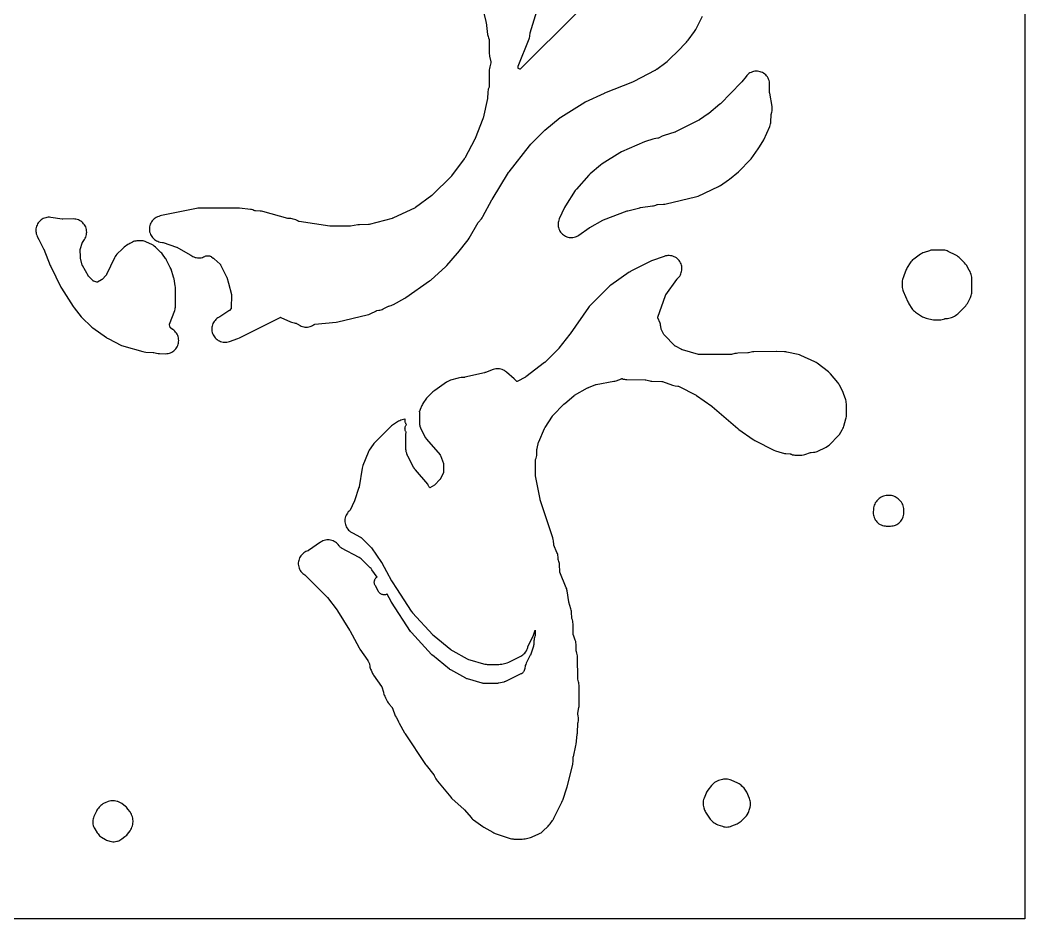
# Model space of a CAD drawing. Header units: millimetres. Extents: x 0 to 300, y 0 to 300.
# Drawn here: x 108.8 to 300, y 0 to 171 of the extents above; entities that cross this region are included whole.
import ezdxf

# ---------------------------------------------------------------- set-up
doc = ezdxf.new("R2010")
doc.units = ezdxf.units.MM
doc.layers.add('CUT', color=7, linetype='CONTINUOUS')

msp = doc.modelspace()

# ---------------------------------------------------------------- linework, layer by layer
at = {"layer": 'CUT'}
for points in [[(0.0029, 0.0029), (0, 0.0614), (0, 299.9386), (0.0029, 299.9971), (0.0614, 300), (299.9021, 300), (299.9605, 299.9971), (299.9634, 299.9386), (299.9634, 0.0614), (299.9605, 0.0029), (299.9021, 0), (0.0614, 0)], [(211.3696, 131.0351), (211.4839, 130.8213), (211.6184, 130.6197), (211.7718, 130.432), (211.9426, 130.2601), (212.1293, 130.1055), (212.3301, 129.9698), (212.5431, 129.8541), (212.7663, 129.7596), (212.9976, 129.6871), (213.2348, 129.6374), (213.4757, 129.6108), (213.7181, 129.6078), (213.9596, 129.6282), (214.198, 129.6719), (214.431, 129.7385), (214.6565, 129.8273), (214.8724, 129.9376), (215.0765, 130.0682), (217.043, 131.4655), (217.098, 131.5024), (217.1549, 131.5362), (219.6701, 132.9388), (219.6744, 132.9411), (219.7405, 132.9721), (219.7563, 132.9784), (224.2792, 134.6779), (224.3439, 134.7001), (224.4098, 134.7187), (226.6652, 135.2865), (226.7348, 135.3019), (226.805, 135.3131), (229.1043, 135.612), (229.3157, 135.6488), (229.5232, 135.7035), (229.7253, 135.7759), (229.9722, 135.8765), (229.9884, 135.8827), (230.023, 135.8933), (230.0585, 135.8976), (230.076, 135.8986), (231.1795, 135.9338), (231.4301, 135.9545), (231.6773, 136.0002), (237.2866, 137.3323), (237.5319, 137.4039), (237.7686, 137.5003), (241.6808, 139.3309), (241.8541, 139.4204), (242.0198, 139.5231), (243.5551, 140.5594), (243.7611, 140.7144), (245.4666, 142.142), (245.65, 142.3119), (247.6372, 144.3454), (247.8616, 144.6094), (249.2285, 146.4639), (249.3501, 146.6451), (250.1179, 147.9034), (250.2647, 148.1821), (251.4217, 150.7607), (251.5103, 150.987), (251.5765, 151.221), (251.6197, 151.4602), (251.6394, 151.7026), (251.6778, 152.8791), (251.6791, 152.9006), (251.6919, 152.9899), (251.6967, 153.0109), (251.8092, 153.4456), (251.8623, 153.708), (251.887, 153.9746), (251.8831, 154.2423), (251.8506, 154.5081), (251.3991, 157.0554), (251.3965, 157.0722), (251.3902, 157.1433), (251.3898, 157.1604), (251.3878, 158.7545), (251.3751, 159.0029), (251.3378, 159.2489), (251.2762, 159.4899), (251.191, 159.7236), (251.083, 159.9477), (250.9532, 160.16), (250.8029, 160.3583), (250.6337, 160.5407), (250.4473, 160.7053), (250.2453, 160.8506), (250.03, 160.9752), (249.8033, 161.0777), (249.5675, 161.1571), (249.3251, 161.2128), (249.0782, 161.244), (248.8296, 161.2506), (248.5814, 161.2325), (248.3364, 161.1897), (248.0967, 161.1228), (247.8649, 161.0325), (247.6433, 160.9195), (247.434, 160.7851), (247.239, 160.6305), (247.0604, 160.4573), (246.8999, 160.2673), (246.099, 159.2171), (246.0498, 159.1566), (245.9968, 159.0995), (242.0111, 155.0707), (241.9731, 155.034), (241.9337, 154.999), (239.8105, 153.1968), (239.7573, 153.1541), (239.7017, 153.1145), (238.0402, 151.9988), (237.9746, 151.9578), (237.9066, 151.921), (233.4648, 149.6994), (233.4497, 149.6923), (233.3844, 149.6663), (233.3685, 149.6612), (231.3465, 149.0524), (231.1327, 148.9773), (230.9266, 148.8831), (230.2096, 148.5155), (230.1931, 148.5075), (230.1574, 148.4933), (230.1196, 148.486), (230.1014, 148.4838), (229.7114, 148.4465), (229.4326, 148.4038), (229.1603, 148.3299), (227.7849, 147.8722), (227.5763, 147.7922), (223.2069, 145.8895), (222.8829, 145.7192), (219.5086, 143.6167), (219.2163, 143.4037), (217.2236, 141.7183), (216.9703, 141.4713), (214.6248, 138.8352), (214.5029, 138.6871), (214.3927, 138.5301), (212.5325, 135.651), (212.36, 135.3367), (211.3562, 133.1486), (211.2659, 132.9237), (211.1979, 132.6911), (211.1526, 132.453), (211.1307, 132.2116), (211.1322, 131.9692), (211.1572, 131.7281), (211.2055, 131.4906), (211.2765, 131.2588)], [(118.8207, 116.4741), (119.0109, 116.2091), (120.3738, 114.5504), (120.5606, 114.3472), (122.2876, 112.6641), (122.4324, 112.5336), (122.587, 112.4148), (125.1762, 110.58), (125.3354, 110.476), (125.5021, 110.3845), (128.0704, 109.0981), (128.2842, 109.0032), (128.506, 108.9288), (132.088, 107.9099), (132.3862, 107.8444), (132.6901, 107.8158), (134.0895, 107.77), (134.1093, 107.7688), (134.1498, 107.7634), (134.1896, 107.754), (134.2085, 107.748), (134.4622, 107.6604), (134.7265, 107.5851), (134.9976, 107.5393), (135.272, 107.5235), (136.4275, 107.5207), (136.6736, 107.5323), (136.9174, 107.568), (137.1565, 107.6275), (137.3885, 107.7103), (137.6113, 107.8155), (137.8226, 107.9421), (138.0205, 108.0889), (138.2029, 108.2545), (138.3682, 108.4372), (138.5147, 108.6354), (138.6409, 108.8469), (138.7457, 109.0699), (138.8281, 109.3021), (138.8872, 109.5413), (138.9225, 109.7851), (138.9336, 110.0312), (138.9204, 110.2772), (138.8831, 110.5208), (138.822, 110.7594), (138.7377, 110.9909), (138.631, 111.213), (138.5029, 111.4235), (138.3548, 111.6204), (138.188, 111.8017), (138.0042, 111.9658), (137.8051, 112.1109), (137.7757, 112.1302), (137.7608, 112.1416), (137.4003, 112.4309), (137.3854, 112.4435), (137.3569, 112.4715), (137.3413, 112.5084), (137.3351, 112.5269), (137.1886, 112.9998), (137.1836, 113.0175), (137.1759, 113.0543), (137.1855, 113.0907), (137.1915, 113.1081), (138.166, 115.7526), (138.2327, 115.9613), (138.2809, 116.1751), (138.3101, 116.3922), (138.3202, 116.6111), (138.3283, 119.9808), (138.3192, 120.1993), (138.2911, 120.4162), (138.0624, 121.7277), (138.0236, 121.9097), (137.9714, 122.0884), (137.4731, 123.5839), (137.3336, 123.9192), (136.6366, 125.3014), (136.5373, 125.4798), (136.4237, 125.6496), (135.835, 126.4562), (135.7038, 126.6209), (135.5592, 126.774), (134.5022, 127.8026), (134.2945, 127.9836), (134.0681, 128.1406), (133.8258, 128.2718), (132.7862, 128.7624), (132.5779, 128.8495), (132.3625, 128.9174), (132.1418, 128.9656), (131.9177, 128.9937), (131.692, 129.0015), (131.2156, 128.9963), (130.9923, 128.9838), (130.7709, 128.9515), (130.5534, 128.8995), (130.3414, 128.8283), (130.1366, 128.7384), (129.6135, 128.4803), (129.4334, 128.382), (129.2619, 128.2693), (128.537, 127.7489), (128.3707, 127.6186), (128.2161, 127.4747), (127.1773, 126.423), (126.9888, 126.209), (126.8259, 125.975), (126.6908, 125.7239), (125.2216, 122.5774), (125.2117, 122.5575), (125.1877, 122.5184), (125.1596, 122.4822), (125.1445, 122.4659), (124.3379, 121.6399), (124.3235, 121.6258), (124.2917, 121.5992), (124.2573, 121.576), (124.2398, 121.566), (123.4571, 121.1454), (123.4406, 121.1371), (123.4058, 121.1224), (123.3685, 121.1287), (123.3506, 121.133), (122.7573, 121.2906), (122.7374, 121.2965), (122.6974, 121.3118), (122.6642, 121.3388), (122.6491, 121.3532), (121.8339, 122.1729), (121.8222, 122.1852), (121.7995, 122.2122), (121.7793, 122.2412), (121.7707, 122.2553), (120.6057, 124.2627), (120.5964, 124.2796), (120.5799, 124.3158), (120.5669, 124.3535), (120.562, 124.3721), (120.2431, 125.7085), (120.2385, 125.7305), (120.2273, 125.8227), (120.2265, 125.8451), (120.2139, 127.3931), (120.2143, 127.4139), (120.2184, 127.4566), (120.2271, 127.4987), (120.2328, 127.5187), (120.5601, 128.5517), (120.5661, 128.569), (120.5809, 128.6041), (120.5989, 128.6378), (120.6084, 128.6528), (121.0123, 129.2633), (121.1379, 129.4751), (121.242, 129.6981), (121.3237, 129.9303), (121.3821, 130.1695), (121.4167, 130.4132), (121.4272, 130.6592), (121.4135, 130.9049), (121.3757, 131.1482), (121.3141, 131.3865), (121.2294, 131.6177), (121.1223, 131.8393), (120.994, 132.0494), (120.8456, 132.2459), (120.6786, 132.4267), (120.4947, 132.5903), (120.2955, 132.735), (120.0831, 132.8595), (119.8595, 132.9624), (119.6269, 133.0428), (119.3874, 133.1), (119.1435, 133.1333), (118.8975, 133.1425), (116.8812, 133.1185), (116.8761, 133.1185), (116.8005, 133.1231), (116.7828, 133.1253), (114.6039, 133.4369), (114.3575, 133.4598), (114.11, 133.4582), (113.8639, 133.4322), (113.6216, 133.3819), (113.3854, 133.3079), (113.1577, 133.2109), (112.9407, 133.0919), (112.7366, 132.952), (112.5472, 132.7927), (112.3746, 132.6153), (112.2203, 132.4218), (112.0859, 132.214), (111.9728, 131.9939), (111.8819, 131.7637), (111.8142, 131.5256), (111.7705, 131.282), (111.751, 131.0353), (111.756, 130.7879), (111.7854, 130.5421), (111.8391, 130.3005), (111.9163, 130.0654), (112.0164, 129.8391), (112.326, 129.2233), (112.3262, 129.2228), (113.2053, 127.4745), (113.2275, 127.4279), (113.2478, 127.3805), (114.4979, 124.2651), (114.5803, 124.0815), (116.5182, 120.1907), (116.6342, 119.9832)], [(278.6005, 115.9241), (278.76, 115.7445), (278.9361, 115.5811), (279.1269, 115.4354), (280.0852, 114.7741), (280.2761, 114.6546), (280.477, 114.5529), (280.6862, 114.4696), (281.1899, 114.295), (281.4236, 114.2265), (282.259, 114.0254), (282.552, 113.973), (282.8492, 113.9559), (283.7144, 113.9576), (283.9669, 113.9709), (284.2168, 114.0096), (284.4615, 114.0734), (284.6985, 114.1616), (284.7407, 114.1798), (284.7566, 114.1862), (284.7903, 114.1974), (284.8251, 114.2025), (284.8424, 114.204), (285.2244, 114.227), (285.48, 114.2557), (285.7312, 114.3104), (285.9755, 114.3907), (286.2103, 114.4957), (286.5451, 114.6665), (286.7712, 114.7972), (286.9824, 114.9508), (287.1764, 115.1256), (288.6917, 116.6408), (288.8727, 116.8426), (289.0308, 117.0628), (289.1641, 117.2988), (289.599, 118.1766), (289.6915, 118.3871), (289.7642, 118.6051), (289.8166, 118.8288), (289.8483, 119.0565), (289.8589, 119.2861), (289.8593, 121.8117), (289.8459, 122.0705), (289.8058, 122.3265), (289.7394, 122.577), (289.6407, 122.884), (289.5309, 123.1658), (289.388, 123.4322), (288.8332, 124.331), (288.6646, 124.5713), (288.469, 124.7902), (287.4702, 125.7839), (287.2718, 125.9612), (287.0557, 126.1165), (286.8243, 126.248), (285.3901, 126.9645), (285.1796, 127.0578), (284.9615, 127.1313), (284.7375, 127.1845), (284.5095, 127.2168), (284.2796, 127.228), (282.6087, 127.2325), (282.3451, 127.2193), (282.0844, 127.1784), (281.8295, 127.1102), (280.7807, 126.7695), (280.55, 126.6818), (280.3291, 126.5717), (280.1201, 126.4403), (278.8091, 125.5232), (278.6042, 125.3634), (278.417, 125.1832), (278.2495, 124.9845), (278.1036, 124.7695), (277.5729, 123.893), (277.4697, 123.7048), (277.383, 123.5085), (276.9132, 122.3068), (276.8572, 122.1482), (276.7013, 121.6536), (276.6359, 121.4005), (276.5972, 121.142), (276.5858, 120.8808), (276.5902, 120.3618), (276.6051, 120.1095), (276.6454, 119.8599), (276.7107, 119.6157), (276.8004, 119.3794), (277.6887, 117.3527), (277.7817, 117.1628), (277.8904, 116.9815), (278.4589, 116.1181)], [(182.0931, 92.7939), (182.0509, 92.906), (182.0201, 93.0218), (182.001, 93.14), (181.9937, 93.2595), (181.9985, 93.3792), (182.0151, 93.4978), (182.0435, 93.6142), (182.0833, 93.7271), (182.1342, 93.8355), (182.1956, 93.9383), (182.267, 94.0345), (182.2777, 94.0462), (182.2455, 94.0871), (182.1829, 94.1846), (182.13, 94.2876), (182.0872, 94.3953), (182.0551, 94.5066), (182.0338, 94.6205), (182.0236, 94.7359), (182.0246, 94.8517), (182.0367, 94.9669), (182.0514, 95.0385), (181.9386, 95.0358), (181.6942, 95.0057), (181.454, 94.9518), (181.2203, 94.8744), (180.9953, 94.7745), (180.7812, 94.6529), (179.6352, 93.9252), (179.4157, 93.7686), (179.2143, 93.5893), (176.2537, 90.6514), (176.077, 90.4565), (175.9218, 90.2442), (175.1977, 89.1359), (175.071, 88.919), (174.9668, 88.6905), (173.9965, 86.245), (173.9115, 85.992), (173.8539, 85.7313), (173.2649, 82.1729), (173.264, 82.1679), (173.2459, 82.0934), (173.2406, 82.0763), (172.3978, 79.5398), (172.3677, 79.4591), (172.3321, 79.3808), (171.5319, 77.7769), (171.4924, 77.7041), (171.4768, 77.6794), (171.4542, 77.6492), (171.3781, 77.5805), (171.2001, 77.4026), (171.0409, 77.2078), (170.9021, 76.9979), (170.7851, 76.7752), (170.6911, 76.5418), (170.621, 76.3002), (170.5756, 76.0527), (170.5552, 75.8019), (170.5602, 75.5504), (170.5904, 75.3006), (170.6456, 75.0551), (170.7252, 74.8165), (170.8283, 74.587), (170.954, 74.369), (171.101, 74.1648), (171.2677, 73.9764), (171.4526, 73.8057), (171.6537, 73.6545), (171.8689, 73.5242), (171.9863, 73.461), (173.5427, 72.623), (173.5587, 72.6139), (173.5905, 72.5928), (173.6201, 72.5689), (173.6336, 72.5563), (175.5582, 70.68), (175.5718, 70.6661), (175.6237, 70.6045), (175.6351, 70.5888), (177.5347, 67.8262), (177.5711, 67.77), (177.6044, 67.7119), (178.4647, 66.1102), (179.4269, 64.3189), (179.537, 64.1336), (180.3771, 62.849), (183.1851, 58.5552), (183.3048, 58.3877), (183.4379, 58.2306), (187.27, 54.0666), (187.5252, 53.8257), (190.6928, 51.2306), (190.8763, 51.0938), (191.0715, 50.9744), (193.8075, 49.468), (194.0639, 49.3453), (194.3326, 49.2525), (196.9586, 48.5095), (197.1835, 48.4569), (197.4124, 48.4254), (197.6432, 48.415), (199.8625, 48.4185), (200.1358, 48.434), (200.4057, 48.4791), (201.1777, 48.6523), (201.461, 48.7336), (201.7327, 48.8477), (204.0288, 49.9754), (204.2431, 50.0941), (204.4448, 50.2331), (204.6319, 50.3912), (204.8026, 50.5668), (204.9553, 50.7583), (205.0886, 50.9638), (205.2011, 51.1814), (205.2917, 51.409), (205.3597, 51.6443), (205.3868, 51.7909), (205.4082, 51.895), (205.4219, 51.929), (205.4298, 51.9454), (206.3737, 53.7868), (206.4539, 53.9592), (206.5208, 54.1371), (206.7724, 54.8924), (206.7894, 54.9361), (206.7917, 54.8893), (206.7927, 54.21), (206.791, 54.1439), (206.7897, 54.1184), (206.7763, 53.9907), (206.7495, 53.8651), (206.7428, 53.8404), (206.7239, 53.777), (206.6513, 53.5552), (206.5907, 53.3367), (206.55, 53.1136), (206.5298, 52.8877), (206.5009, 52.232), (206.497, 52.1743), (206.495, 52.1521), (206.4797, 52.0409), (206.4542, 51.9316), (206.4482, 51.9101), (206.4312, 51.8549), (205.9294, 50.3485), (205.9135, 50.3037), (205.907, 50.2865), (205.8702, 50.1989), (205.8625, 50.1823), (205.8416, 50.1396), (205.0644, 48.6234), (204.9704, 48.4175), (204.8954, 48.204), (204.84, 47.9846), (204.8047, 47.7611), (204.7935, 47.6606), (204.7862, 47.6068), (204.783, 47.5861), (204.7623, 47.4828), (204.7335, 47.3846), (204.6952, 47.2864), (204.6867, 47.2673), (204.6637, 47.2181), (204.6457, 47.1815), (204.6185, 47.1297), (204.6076, 47.11), (204.548, 47.0133), (204.4816, 46.9253), (204.4073, 46.8439), (204.3257, 46.7698), (204.2375, 46.7036), (204.1407, 46.6442), (204.1209, 46.6333), (204.0691, 46.6063), (201.1446, 45.17), (201.0775, 45.1395), (201.0513, 45.1285), (200.9125, 45.0796), (200.8852, 45.0717), (200.8138, 45.0535), (199.8397, 44.835), (199.7725, 44.8219), (199.7465, 44.8175), (199.6106, 44.8024), (199.5842, 44.8009), (199.5158, 44.7989), (197.0792, 44.7951), (197.0215, 44.7963), (196.9992, 44.7973), (196.8875, 44.8075), (196.7772, 44.8279), (196.7555, 44.833), (196.6996, 44.8474), (193.8691, 45.6483), (193.8013, 45.6696), (193.7754, 45.6786), (193.644, 45.7325), (193.6193, 45.7443), (193.556, 45.7768), (190.6929, 47.3531), (190.6434, 47.3819), (190.6246, 47.3934), (190.5299, 47.4575), (190.5122, 47.4707), (190.4671, 47.5059), (187.2502, 50.1414), (187.1843, 50.1994), (187.1278, 50.2528), (187.0661, 50.3152), (183.2151, 54.4997), (183.1811, 54.5382), (183.1682, 54.5534), (183.105, 54.6346), (183.0934, 54.6508), (183.0644, 54.6933), (179.4203, 60.2655), (179.3918, 60.3112), (179.3674, 60.3523), (179.3409, 60.3992), (178.594, 61.7897), (178.5163, 61.7503), (178.4047, 61.7069), (178.2892, 61.6749), (178.1711, 61.6546), (178.0516, 61.6461), (177.9319, 61.6496), (177.8131, 61.665), (177.6964, 61.6922), (177.583, 61.7309), (177.474, 61.7807), (177.3706, 61.8411), (177.2737, 61.9115), (177.1843, 61.9913), (177.1032, 62.0795), (177.0314, 62.1754), (176.9695, 62.278), (176.5286, 63.0989), (176.4204, 63.2763), (176.368, 63.3524), (176.3071, 63.4509), (176.256, 63.5548), (176.2151, 63.6631), (176.1848, 63.7749), (176.1654, 63.889), (176.1571, 64.0045), (176.16, 64.1203), (176.1741, 64.2352), (176.1991, 64.3482), (176.235, 64.4583), (176.2812, 64.5645), (176.3375, 64.6657), (176.4033, 64.7609), (176.478, 64.8494), (176.5608, 64.9303), (176.6511, 65.0029), (176.6775, 65.0202), (175.707, 66.4316), (175.5587, 66.6261), (175.3922, 66.8052), (173.8456, 68.313), (173.6719, 68.4673), (173.4847, 68.6047), (173.2855, 68.7242), (169.9402, 70.5253), (169.8864, 70.556), (169.866, 70.5684), (169.7664, 70.6355), (169.6766, 70.7099), (169.5946, 70.7928), (169.5212, 70.8834), (169.4499, 70.9919), (169.3033, 71.1924), (169.1376, 71.3774), (168.9543, 71.545), (168.7553, 71.6935), (168.5425, 71.8216), (168.318, 71.928), (168.0842, 72.0116), (167.8431, 72.0715), (167.5974, 72.1072), (167.3493, 72.1184), (167.1013, 72.1049), (166.8558, 72.0669), (166.6154, 72.0047), (166.3823, 71.9189), (166.1589, 71.8105), (165.9473, 71.6804), (163.6239, 70.0874), (163.6097, 70.0782), (163.5481, 70.0433), (163.5329, 70.036), (163.1564, 69.8641), (162.9355, 69.7497), (162.7271, 69.6138), (162.5332, 69.4579), (162.3558, 69.2836), (162.1966, 69.0924), (162.0571, 68.8864), (161.9389, 68.6675), (161.8429, 68.438), (161.7703, 68.2001), (161.7216, 67.9561), (161.6975, 67.7085), (161.6981, 67.4597), (161.7234, 67.2122), (161.7731, 66.9685), (161.8469, 66.7309), (161.9439, 66.5018), (162.0632, 66.2835), (162.2036, 66.0781), (162.3637, 65.8877), (162.5419, 65.7141), (162.7366, 65.5592), (162.9406, 65.4275), (162.9763, 65.4034), (163.0063, 65.3786), (163.0198, 65.3657), (167.1265, 61.2556), (167.179, 61.1997), (167.2278, 61.1405), (169.1053, 58.714), (169.143, 58.6627), (169.1779, 58.6094), (171.4627, 54.9123), (171.4817, 54.8805), (171.4997, 54.8481), (173.2727, 51.5438), (173.4215, 51.3008), (174.9307, 49.1253), (174.9336, 49.121), (174.9725, 49.0549), (174.9806, 49.039), (175.239, 48.5034), (175.246, 48.4881), (175.2585, 48.4553), (175.2651, 48.4212), (175.2672, 48.4044), (175.2962, 48.131), (175.3289, 47.9139), (175.3805, 47.7005), (175.4507, 47.4924), (175.5388, 47.2914), (175.8378, 46.6832), (175.9286, 46.5152), (176.0319, 46.3546), (177.5192, 44.2255), (177.5295, 44.21), (177.5487, 44.1761), (177.5645, 44.1405), (177.5708, 44.123), (177.9069, 43.1202), (177.9285, 42.9893), (177.9828, 42.7773), (178.0555, 42.5709), (178.1459, 42.3716), (178.2011, 42.263), (178.2096, 42.2405), (178.2915, 42.0661), (178.6775, 41.3202), (178.8101, 41.0938), (178.9657, 40.8826), (178.9719, 40.8751), (179.5247, 40.2019), (179.5372, 40.1859), (179.5606, 40.1504), (179.5802, 40.1127), (179.5881, 40.0941), (180.1566, 38.6491), (180.2924, 38.3597), (180.6133, 37.7762), (180.7427, 37.483), (180.8598, 37.2509), (181.9218, 35.394), (182.0139, 35.2452), (182.0255, 35.2278), (185.9241, 29.399), (186.0431, 29.2358), (187.4918, 27.4084), (187.5036, 27.3927), (187.548, 27.3234), (187.5574, 27.3061), (187.8842, 26.6617), (187.8842, 26.6616), (188.0198, 26.4268), (188.1801, 26.208), (190.6975, 23.1353), (190.827, 22.9894), (190.8277, 22.9886), (190.8314, 22.9844), (190.972, 22.8489), (193.2219, 20.8434), (193.283, 20.7849), (193.34, 20.7223), (194.5787, 19.261), (194.7183, 19.1095), (194.8698, 18.97), (195.0322, 18.8435), (196.7956, 17.5835), (196.9981, 17.453), (198.7017, 16.4684), (198.9326, 16.3505), (199.1745, 16.2571), (202.0418, 15.3179), (202.2776, 15.2533), (202.5185, 15.212), (202.5844, 15.2072), (202.6087, 15.2033), (202.7247, 15.1971), (202.7624, 15.1944), (202.7847, 15.1939), (202.8673, 15.1894), (202.9884, 15.1892), (203.6732, 15.1734), (203.8972, 15.1783), (203.9769, 15.1872), (204.3202, 15.1865), (204.6072, 15.2025), (204.8905, 15.2513), (205.6514, 15.4279), (205.8704, 15.4894), (206.0828, 15.5704), (206.1662, 15.6067), (207.4867, 16.1808), (207.4908, 16.1826), (207.6937, 16.2819), (207.8868, 16.3991), (208.0685, 16.5333), (208.2374, 16.6834), (209.2419, 17.6606), (209.3863, 17.8134), (209.412, 17.8458), (209.4579, 17.8949), (209.5931, 18.0676), (210.0402, 18.6937), (210.089, 18.7604), (210.1049, 18.7842), (210.1188, 18.8037), (210.1697, 18.8812), (210.2047, 18.9335), (210.208, 18.9394), (210.2257, 18.9664), (210.3196, 19.1368), (211.8516, 22.1945), (211.9873, 22.5212), (211.9893, 22.5272), (212.0074, 22.571), (212.787, 24.9114), (212.8408, 25.0964), (212.8412, 25.098), (213.9066, 29.3697), (213.9549, 29.6154), (213.9785, 29.8647), (214.0175, 30.7494), (214.0186, 30.7672), (214.0287, 30.8411), (214.0323, 30.8585), (214.5148, 32.9569), (214.5622, 33.2327), (214.7715, 35.0602), (214.7892, 35.1262), (214.8284, 35.3575), (214.8457, 35.5915), (214.8856, 37.069), (214.8867, 37.0896), (214.8924, 37.1323), (214.9026, 37.1742), (214.9172, 37.2184), (214.9781, 37.4362), (215.0191, 37.6586), (215.0398, 37.8838), (215.0401, 38.1099), (215.02, 38.3352), (214.9796, 38.5576), (214.8738, 39.0202), (214.8698, 39.0401), (214.8647, 39.0822), (214.8685, 39.1245), (214.8719, 39.1445), (215.0774, 40.1926), (215.1115, 40.4224), (215.1241, 40.6544), (215.1445, 43.2951), (215.144, 43.368), (215.1199, 44.4922), (215.1065, 44.7032), (215.0752, 44.9123), (215.0265, 45.118), (214.8927, 45.5917), (214.8884, 45.6083), (214.8817, 45.644), (214.8781, 45.6802), (214.8776, 45.6969), (214.838, 49.778), (214.8226, 50.0318), (214.7815, 50.2827), (214.7151, 50.5281), (214.612, 50.8446), (214.6067, 50.8622), (214.5983, 50.8998), (214.5935, 50.938), (214.5924, 50.9564), (214.5517, 52.2394), (214.5293, 52.5034), (214.4791, 52.7635), (214.4016, 53.0168), (214.0479, 53.9867), (214.0411, 54.007), (214.0304, 54.0506), (214.0247, 54.095), (214.0237, 54.1164), (213.9847, 56.1267), (213.9655, 56.3916), (213.9182, 56.653), (213.8435, 56.9079), (213.7499, 57.174), (213.7438, 57.1929), (213.7341, 57.2334), (213.7285, 57.2746), (213.7273, 57.2945), (213.6953, 58.2992), (213.6777, 58.5258), (213.6396, 58.7499), (213.5813, 58.9696), (213.1868, 60.2235), (213.1853, 60.2286), (213.1676, 60.3044), (213.1646, 60.3224), (212.8591, 62.4095), (212.8209, 62.6117), (212.7663, 62.81), (212.6955, 63.0032), (211.4758, 65.9512), (211.4695, 65.9673), (211.4587, 66.0019), (211.4542, 66.0374), (211.4531, 66.0549), (211.4047, 67.3553), (211.3867, 67.5757), (211.3493, 67.7938), (211.2928, 68.0076), (211.2176, 68.2157), (211.1714, 68.3276), (211.1637, 68.3477), (211.1513, 68.3909), (211.1436, 68.4352), (211.1418, 68.4566), (211.1155, 68.8933), (211.0933, 69.1077), (211.0527, 69.3194), (210.9941, 69.5269), (210.9177, 69.7285), (210.3374, 71.0819), (210.3296, 71.1016), (210.3167, 71.1438), (210.3085, 71.1872), (210.3062, 71.2082), (210.2508, 71.9027), (210.2091, 72.1995), (210.1322, 72.4892), (207.7401, 79.7193), (207.7182, 79.793), (207.7011, 79.8681), (206.8414, 84.275), (206.8383, 84.2936), (206.8307, 84.3725), (206.8302, 84.3914), (206.8325, 87.3046), (206.8329, 87.3217), (206.8361, 87.3574), (206.8454, 87.3917), (206.851, 87.4081), (206.9323, 87.6289), (207.0107, 87.8832), (207.0617, 88.1443), (207.0846, 88.4094), (207.1163, 89.3692), (207.1175, 89.389), (207.1286, 89.4713), (207.1328, 89.4907), (207.4151, 90.665), (207.4196, 90.6821), (207.4433, 90.7522), (207.4501, 90.7685), (208.5715, 93.3021), (208.6106, 93.3823), (208.6555, 93.4594), (210.0398, 95.6481), (210.051, 95.6649), (210.1036, 95.7316), (210.1173, 95.7465), (212.2279, 97.9178), (212.275, 97.9637), (212.3245, 98.007), (214.1895, 99.55), (214.203, 99.5607), (214.2624, 99.6016), (214.2772, 99.6104), (216.7537, 101.0125), (216.8289, 101.0517), (216.9067, 101.0855), (218.2888, 101.6301), (218.3069, 101.6367), (218.3846, 101.6587), (218.4034, 101.6626), (221.7395, 102.2637), (221.9567, 102.313), (222.1686, 102.3813), (223.1941, 102.7632), (223.2112, 102.7691), (223.2475, 102.7789), (223.2843, 102.7712), (223.3017, 102.7663), (223.517, 102.6999), (223.7496, 102.6403), (223.9868, 102.6032), (224.2265, 102.5891), (227.7186, 102.5513), (227.7357, 102.5508), (227.7716, 102.5472), (227.8072, 102.5405), (227.8233, 102.5363), (228.3538, 102.3867), (228.5571, 102.3385), (228.7638, 102.3074), (228.9723, 102.2936), (230.8677, 102.2482), (230.8886, 102.2471), (230.9319, 102.2414), (230.9743, 102.2311), (230.9942, 102.2245), (232.8953, 101.5396), (233.1587, 101.4608), (233.4292, 101.4114), (233.9183, 101.3496), (233.94, 101.3462), (233.9848, 101.3353), (234.0281, 101.3194), (234.048, 101.3101), (237.4183, 99.6174), (237.4226, 99.6151), (237.4854, 99.5778), (237.4995, 99.5683), (240.3844, 97.5313), (240.4313, 97.4965), (240.4764, 97.4595), (245.3563, 93.2564), (245.5427, 93.1107), (248.2346, 91.2038), (248.3936, 91.0999), (248.5601, 91.0085), (252.1966, 89.187), (252.5241, 89.0511), (253.7912, 88.6278), (254.0079, 88.5661), (254.2293, 88.5242), (254.4535, 88.5024), (255.2808, 88.4594), (255.3012, 88.4578), (255.3435, 88.4511), (255.3849, 88.44), (255.4042, 88.4331), (255.5535, 88.3756), (255.7682, 88.304), (255.9885, 88.2521), (256.2125, 88.2203), (256.4386, 88.2089), (257.2565, 88.2047), (257.5338, 88.2187), (257.8079, 88.2633), (258.0753, 88.3381), (259.1725, 88.7118), (259.1885, 88.7169), (259.2228, 88.7253), (259.2577, 88.7308), (259.274, 88.7323), (259.7421, 88.7651), (259.9824, 88.7936), (260.2189, 88.8453), (260.4492, 88.9196), (260.6713, 89.0158), (261.8625, 89.602), (262.1318, 89.7559), (262.5803, 90.0507), (262.7943, 90.2082), (262.9904, 90.3876), (264.3151, 91.7358), (264.4941, 91.9387), (264.65, 92.1599), (265.217, 93.0641), (265.3327, 93.2696), (265.4286, 93.4851), (265.5037, 93.7086), (265.9, 95.1026), (265.9528, 95.3275), (265.9847, 95.5564), (265.9952, 95.7872), (265.9944, 97.9647), (265.9802, 98.2299), (265.9379, 98.492), (265.8681, 98.7482), (265.4648, 99.9687), (265.3999, 100.143), (265.3222, 100.312), (264.7001, 101.5428), (264.5588, 101.787), (264.3908, 102.0138), (262.9934, 103.6936), (262.7976, 103.9033), (262.579, 104.0892), (260.4477, 105.7002), (260.218, 105.8546), (259.9726, 105.9827), (257.3055, 107.192), (257.0559, 107.2894), (256.7973, 107.3596), (254.6819, 107.8132), (254.4502, 107.8516), (254.2159, 107.8681), (252.6732, 107.904), (252.601, 107.9047), (248.4051, 107.8811), (248.1486, 107.8664), (247.895, 107.8255), (247.6469, 107.7588), (247.3761, 107.6709), (247.358, 107.6655), (247.3194, 107.657), (247.2802, 107.6522), (247.2614, 107.6513), (245.3389, 107.606), (245.0605, 107.5838), (244.7864, 107.5308), (244.1212, 107.363), (244.116, 107.3618), (244.0666, 107.3534), (244.0412, 107.3513), (244.0174, 107.3508), (237.9827, 107.3589), (237.9652, 107.3593), (237.9285, 107.3627), (237.892, 107.3694), (237.8755, 107.3736), (234.7742, 108.2374), (234.7537, 108.2437), (234.6704, 108.2771), (234.6513, 108.2867), (233.4607, 108.9232), (233.4434, 108.933), (233.4089, 108.9563), (233.3769, 108.9829), (233.3626, 108.9968), (231.3336, 111.075), (231.32, 111.0896), (231.2941, 111.1222), (231.2717, 111.1572), (231.2623, 111.1747), (230.7609, 112.1686), (230.7535, 112.1841), (230.7402, 112.2176), (230.733, 112.2526), (230.7307, 112.2698), (230.6836, 112.6816), (230.6493, 112.8975), (230.5963, 113.1096), (230.5249, 113.3162), (230.1233, 114.3329), (230.1166, 114.3513), (230.1055, 114.3904), (230.1149, 114.4299), (230.1209, 114.4485), (231.5673, 118.6102), (231.5738, 118.6274), (231.5898, 118.6624), (231.609, 118.6957), (231.6192, 118.7109), (233.7047, 121.6494), (233.708, 121.6538), (233.7605, 121.7166), (233.7736, 121.7304), (233.9621, 121.9192), (234.1242, 122.098), (234.2683, 122.2917), (234.393, 122.4983), (234.4973, 122.716), (234.58, 122.9427), (234.6405, 123.1764), (234.6782, 123.4148), (234.6928, 123.6557), (234.684, 123.8969), (234.652, 124.1362), (234.5971, 124.3712), (234.5198, 124.5999), (234.4208, 124.82), (234.301, 125.0295), (234.1616, 125.2266), (234.0038, 125.4092), (233.8291, 125.5758), (233.6392, 125.7248), (233.4358, 125.8548), (233.2208, 125.9645), (232.9963, 126.053), (232.7642, 126.1195), (232.5269, 126.1632), (232.2864, 126.1839), (232.045, 126.1812), (231.8051, 126.1553), (231.5687, 126.1064), (231.3382, 126.0349), (228.9162, 125.1537), (228.6512, 125.0396), (224.9823, 123.2015), (224.8197, 123.1123), (224.6641, 123.0113), (221.1737, 120.5569), (221.0013, 120.4241), (220.841, 120.2767), (217.2005, 116.6238), (217.0537, 116.4631), (216.9214, 116.2901), (213.4241, 111.2806), (213.4049, 111.2539), (213.385, 111.2277), (211.3011, 108.5624), (211.2514, 108.5029), (211.198, 108.4466), (208.6447, 105.9242), (208.5874, 105.8711), (208.5267, 105.8218), (204.9954, 103.1347), (204.9913, 103.1317), (204.9276, 103.0903), (204.9121, 103.0815), (203.3731, 102.2511), (203.3156, 102.2238), (203.3042, 102.2197), (203.1679, 102.3543), (202.7445, 102.7341), (201.3302, 104.0026), (201.1392, 104.1576), (200.9338, 104.2932), (200.7161, 104.4079), (200.4882, 104.5007), (200.2523, 104.5705), (200.0106, 104.6169), (199.7656, 104.6393), (199.5195, 104.6375), (199.2748, 104.6115), (199.0338, 104.5615), (198.799, 104.4881), (197.2879, 103.933), (197.2148, 103.9088), (197.1404, 103.8892), (193.3649, 103.0202), (193.348, 103.0167), (193.2775, 103.0068), (193.2603, 103.0055), (192.6766, 102.9744), (192.3949, 102.9434), (192.1184, 102.8806), (190.6472, 102.4575), (190.3922, 102.369), (190.1482, 102.2535), (189.918, 102.1123), (187.6489, 100.5461), (187.4684, 100.409), (187.301, 100.2561), (186.2339, 99.1887), (186.0959, 99.0389), (185.9706, 98.8783), (185.5144, 98.2423), (185.3991, 98.0665), (185.299, 97.8816), (185.2149, 97.6889), (184.8985, 96.8729), (184.8331, 96.7042), (184.8072, 96.6465), (184.7655, 96.5885), (184.7091, 96.5185), (184.6726, 96.463), (184.7311, 96.4407), (184.7707, 96.421), (184.77, 96.418), (184.7386, 96.1835), (184.7295, 95.9471), (184.7365, 95.152), (184.7436, 94.3466), (184.7557, 94.1213), (184.756, 94.1192), (184.7561, 94.1172), (184.7669, 94.0442), (184.7881, 93.898), (184.7891, 93.894), (184.7897, 93.8899), (184.8103, 93.8054), (184.8406, 93.6786), (184.8426, 93.6727), (184.844, 93.6667), (184.8737, 93.5803), (184.9125, 93.4648), (184.9159, 93.4571), (184.9186, 93.4494), (184.9567, 93.3646), (185.0035, 93.2583), (185.0091, 93.2471), (185.0184, 93.2285), (185.7643, 91.7545), (185.8653, 91.5816), (185.9158, 91.4952), (185.9158, 91.4951), (186.0973, 91.2558), (188.6618, 88.2656), (188.6756, 88.2485), (188.7013, 88.2108), (188.7225, 88.1705), (188.7312, 88.1503), (189.323, 86.6455), (189.3298, 86.6267), (189.3409, 86.5871), (189.3439, 86.546), (189.3438, 86.526), (189.2946, 84.852), (189.2937, 84.8343), (189.2894, 84.7979), (189.2754, 84.7639), (189.2678, 84.7484), (188.7035, 83.6594), (188.6944, 83.6427), (188.6732, 83.6098), (188.6489, 83.5791), (188.6361, 83.5651), (187.6772, 82.5658), (187.6635, 82.5523), (187.6333, 82.5264), (187.6008, 82.5035), (187.5842, 82.4936), (186.7373, 82.0147), (186.6874, 82.0771), (186.6171, 82.1744), (186.5518, 82.2752), (186.4916, 82.3791), (186.4368, 82.4859), (186.4106, 82.54), (186.3899, 82.5858), (186.3598, 82.6447), (186.3549, 82.6525), (186.3143, 82.7047), (183.9847, 85.421), (183.9731, 85.4348), (183.95, 85.4625), (183.9386, 85.4765), (183.8914, 85.5349), (183.8802, 85.5491), (183.8579, 85.5775), (183.8469, 85.5918), (183.8294, 85.6148), (183.8081, 85.6439), (183.7662, 85.7027), (183.7458, 85.7324), (183.6624, 85.8572), (183.6429, 85.8875), (183.6046, 85.9486), (183.586, 85.9795), (183.5714, 86.0045), (183.5624, 86.0202), (183.5447, 86.0516), (183.5359, 86.0674), (183.5, 86.1333), (183.4915, 86.1492), (183.4747, 86.1812), (183.4665, 86.1972), (182.5533, 88.002), (182.5471, 88.0144), (182.535, 88.0391), (182.5289, 88.0515), (182.5042, 88.1034), (182.4983, 88.1158), (182.4867, 88.1409), (182.481, 88.1534), (182.4719, 88.1736), (182.4609, 88.1989), (182.4395, 88.2497), (182.429, 88.2752), (182.388, 88.379), (182.3689, 88.4307), (182.3331, 88.535), (182.3164, 88.5876), (182.2861, 88.6914), (182.2718, 88.7447), (182.2457, 88.8519), (182.2339, 88.9057), (182.2132, 89.012), (182.2039, 89.0663), (182.1878, 89.1754), (182.181, 89.2301), (182.1698, 89.3411), (182.1673, 89.3686), (182.163, 89.4235), (182.1612, 89.4511), (182.16, 89.4732), (182.1593, 89.487), (182.1581, 89.5145), (182.1576, 89.5283), (182.1558, 89.5857), (182.1554, 89.5995), (182.1549, 89.6271), (182.1547, 89.6408), (182.1366, 91.699), (182.1365, 91.7132), (182.1366, 91.7416), (182.1367, 91.7558), (182.1376, 91.815), (182.1379, 91.8292), (182.1387, 91.8576), (182.1391, 91.8718), (182.14, 91.8946), (182.1414, 91.9229), (182.145, 91.9796), (182.1471, 92.0079), (182.1569, 92.1224), (182.1631, 92.1788), (182.1782, 92.2914), (182.1871, 92.3475), (182.2028, 92.4336), (182.2058, 92.4565), (182.2148, 92.5146), (182.2176, 92.5299), (182.2183, 92.5395), (182.2182, 92.549), (182.2171, 92.5585), (182.215, 92.5679), (182.2121, 92.577), (182.2082, 92.5857), (182.1981, 92.6038), (182.1462, 92.6866)], [(271.9871, 75.3346), (272.185, 75.1824), (272.397, 75.0507), (272.621, 74.9408), (272.8549, 74.8537), (273.0964, 74.7904), (273.3429, 74.7516), (273.5921, 74.7375), (274.393, 74.7321), (274.639, 74.7426), (274.8827, 74.7773), (275.1219, 74.8357), (275.3542, 74.9174), (275.5773, 75.0216), (275.7891, 75.1472), (275.9875, 75.293), (276.1706, 75.4576), (276.3366, 75.6394), (276.4839, 75.8367), (276.6111, 76.0475), (276.7169, 76.2698), (276.8004, 76.5015), (276.8607, 76.7402), (276.8972, 76.9837), (276.9095, 77.2296), (276.9101, 77.8075), (276.8974, 78.0619), (276.8589, 78.3136), (276.7949, 78.5601), (276.7063, 78.7989), (276.5937, 79.0273), (276.4586, 79.2432), (276.3021, 79.4441), (276.1261, 79.6282), (275.8555, 79.8835), (275.6736, 80.0394), (275.4776, 80.1772), (275.2693, 80.2956), (275.0506, 80.3935), (274.8236, 80.47), (274.5903, 80.5244), (274.3528, 80.5563), (274.1134, 80.5653), (273.816, 80.5621), (273.5652, 80.5469), (273.3172, 80.5065), (273.0745, 80.4415), (272.8396, 80.3525), (272.6147, 80.2403), (272.4023, 80.1061), (272.2045, 79.9512), (272.0231, 79.7773), (271.8099, 79.5512), (271.643, 79.3547), (271.4972, 79.1422), (271.374, 78.9157), (271.2748, 78.6777), (271.2007, 78.4308), (271.1524, 78.1776), (271.1304, 77.9207), (271.1101, 77.322), (271.1141, 77.0724), (271.143, 76.8245), (271.1965, 76.5807), (271.274, 76.3435), (271.3747, 76.1151), (271.4978, 75.898), (271.6418, 75.6942), (271.8055, 75.5058)], [(239.092, 20.5081), (239.1909, 20.3145), (239.3061, 20.1301), (240.0818, 19.0021), (240.2505, 18.7837), (240.4422, 18.5852), (240.6547, 18.4091), (240.8405, 18.2716), (241.0541, 18.1298), (241.2811, 18.0107), (241.5191, 17.9155), (242.4155, 17.6091), (242.6681, 17.5374), (242.9269, 17.4925), (243.1889, 17.475), (243.4513, 17.4851), (243.7112, 17.5227), (243.9657, 17.5873), (244.212, 17.6783), (245.2111, 18.1081), (245.4187, 18.209), (245.6161, 18.3286), (245.8016, 18.4659), (245.9736, 18.6197), (246.813, 19.4429), (246.9726, 19.6148), (247.1154, 19.8009), (247.24, 19.9995), (247.2671, 20.0475), (247.3679, 20.2466), (247.4507, 20.4539), (247.5146, 20.6677), (247.6662, 21.2725), (247.7223, 21.5732), (247.7413, 21.8785), (247.7413, 21.9268), (247.7287, 22.1794), (247.6907, 22.4294), (247.6276, 22.6742), (247.5401, 22.9115), (247.0403, 24.0808), (246.9406, 24.2872), (246.8225, 24.4836), (246.6868, 24.6684), (246.5348, 24.84), (246.1161, 25.2711), (245.9447, 25.4317), (245.759, 25.5755), (245.5606, 25.7013), (245.3513, 25.8079), (244.0947, 26.3751), (243.8539, 26.4691), (243.6047, 26.5378), (243.3497, 26.5803), (243.0917, 26.5963), (243.038, 26.5969), (242.8228, 26.5898), (242.609, 26.5642), (242.3982, 26.5204), (241.897, 26.3933), (241.631, 26.3098), (241.3759, 26.1973), (241.135, 26.057), (240.9209, 25.9159), (240.7005, 25.7524), (240.4992, 25.5658), (240.3197, 25.3583), (239.6339, 24.4716), (239.5072, 24.292), (239.3968, 24.102), (239.3035, 23.9029), (238.9036, 22.9423), (238.8155, 22.6948), (238.7539, 22.4394), (238.7194, 22.179), (238.7125, 21.9164), (238.7331, 21.6546), (238.7811, 21.3963), (238.8559, 21.1445), (239.0104, 20.7097)], [(122.8477, 17.3277), (122.9687, 17.1129), (123.4465, 16.3553), (123.5781, 16.1665), (123.7265, 15.9905), (123.8905, 15.829), (124.0686, 15.6832), (124.2594, 15.5544), (124.9779, 15.1162), (125.1833, 15.0038), (125.3983, 14.9111), (125.621, 14.8389), (125.8587, 14.774), (126.1208, 14.7173), (126.3875, 14.689), (126.6557, 14.6895), (126.9223, 14.7187), (127.1842, 14.7762), (127.2921, 14.8061), (127.5137, 14.8787), (127.7276, 14.9717), (127.9319, 15.0842), (128.1248, 15.2152), (128.7022, 15.6481), (128.8777, 15.7926), (129.0394, 15.9524), (129.1858, 16.1263), (129.6736, 16.7619), (129.8202, 16.9747), (129.944, 17.2016), (130.0437, 17.4401), (130.1182, 17.6875), (130.1854, 17.9611), (130.2317, 18.198), (130.2548, 18.4384), (130.2546, 18.6798), (130.2312, 18.9201), (130.1847, 19.157), (130.115, 19.4393), (130.0427, 19.6793), (129.9469, 19.9108), (129.8283, 20.1316), (129.6882, 20.3394), (129.277, 20.8879), (129.1325, 21.0634), (128.9727, 21.2251), (128.7988, 21.3715), (128.0823, 21.9214), (127.8519, 22.0787), (127.6054, 22.2093), (127.3459, 22.3116), (127.2184, 22.3538), (126.9825, 22.4192), (126.7414, 22.4613), (126.4973, 22.4796), (126.2525, 22.4739), (126.0095, 22.4443), (125.7706, 22.3911), (125.538, 22.3148), (124.948, 22.0887), (124.7182, 21.9871), (124.4998, 21.863), (124.2949, 21.7175), (124.1057, 21.5523), (123.8059, 21.2626), (123.6437, 21.0904), (123.4985, 20.9036), (123.3717, 20.7038), (123.2643, 20.493), (122.8047, 19.4748), (122.7145, 19.2453), (122.6473, 19.0081), (122.6038, 18.7655), (122.5845, 18.5197), (122.5894, 18.2732), (122.6186, 18.0284), (122.6717, 17.7877), (122.7483, 17.5533)]]:
    msp.add_lwpolyline(points, close=True, dxfattribs=at)
for points in [[(196.5336, 174.0883), (197.3882, 170.6859), (197.4035, 170.6167), (197.4146, 170.5467), (197.714, 168.2434), (197.7503, 168.0345), (197.804, 167.8295), (197.875, 167.6297), (197.9674, 167.401), (197.9737, 167.3843), (197.9844, 167.3484), (197.9884, 167.3116), (197.9891, 167.2936), (198.0348, 164.5542), (198.0494, 164.3227), (198.0855, 164.0935), (198.3088, 163.0045), (198.3125, 162.9836), (198.3166, 162.9394), (198.311, 162.8953), (198.3066, 162.8745), (198.1118, 162.0661), (198.0616, 161.7913), (198.0424, 161.5127), (198.0017, 158.359), (198.001, 158.34), (197.9966, 158.3005), (197.9884, 158.2616), (197.9831, 158.2433), (197.8555, 157.8385), (197.7968, 157.6171), (197.7585, 157.3913), (197.7411, 157.1629), (197.7112, 156.1775), (197.7101, 156.1586), (197.7, 156.0797), (197.6962, 156.0611), (196.8441, 152.328), (196.8218, 152.2444), (196.7937, 152.1626), (195.3779, 148.4806), (195.3477, 148.4091), (195.3131, 148.3396), (193.3654, 144.7321), (193.3211, 144.6567), (193.2714, 144.5846), (190.8446, 141.3209), (190.8416, 141.317), (190.7939, 141.2616), (190.7821, 141.2493), (187.2343, 137.7268), (187.1688, 137.6664), (187.0991, 137.611), (184.0186, 135.3419), (184.0028, 135.3309), (183.9331, 135.2895), (183.9157, 135.2808), (179.6543, 133.2908), (179.6384, 133.2838), (179.5696, 133.2589), (179.5528, 133.254), (175.1998, 132.1034), (175.1775, 132.0982), (175.0827, 132.0847), (175.0599, 132.0835), (173.3504, 132.0422), (173.0083, 132.0103), (171.6248, 131.7846), (171.6194, 131.7838), (171.5394, 131.7771), (171.5207, 131.7767), (167.8543, 131.7864), (167.7675, 131.7897), (167.6811, 131.7993), (161.8289, 132.6594), (161.8086, 132.663), (161.7667, 132.6738), (161.7262, 132.6889), (161.7075, 132.6977), (161.2037, 132.9501), (160.9776, 133.0497), (160.7428, 133.1265), (160.5016, 133.1798), (160.2563, 133.209), (159.812, 133.2397), (159.7929, 133.2415), (159.7138, 133.2549), (159.6952, 133.2594), (154.967, 134.543), (154.6969, 134.6006), (154.422, 134.628), (153.5775, 134.6652), (153.5554, 134.6668), (153.5094, 134.6741), (153.4647, 134.6866), (153.4439, 134.6944), (153.2272, 134.7827), (153.0133, 134.8587), (152.7935, 134.915), (152.5694, 134.9511), (150.5255, 135.1861), (150.2366, 135.2024), (142.8367, 135.1923), (142.5913, 135.1799), (142.3484, 135.1435), (135.6315, 133.7962), (135.3828, 133.7328), (135.1418, 133.6443), (134.8697, 133.5282), (134.648, 133.4203), (134.4379, 133.2911), (134.2416, 133.1419), (134.061, 132.974), (133.8978, 132.7892), (133.7536, 132.5892), (133.6298, 132.3759), (133.5276, 132.1515), (133.448, 131.9181), (133.3918, 131.6781), (133.3595, 131.4336), (133.3514, 131.1872), (133.3677, 130.9411), (133.4081, 130.6979), (133.4723, 130.4598), (133.4756, 130.4497), (133.5626, 130.2198), (133.6718, 129.9995), (133.8021, 129.791), (133.9523, 129.5964), (134.1208, 129.4174), (134.3061, 129.2558), (134.5064, 129.1133), (134.7197, 128.991), (134.944, 128.8904), (135.1771, 128.8122), (135.4168, 128.7573), (135.8601, 128.6785), (135.8648, 128.6776), (135.9348, 128.66), (135.9509, 128.655), (138.4885, 127.8041), (138.5059, 127.7978), (138.5764, 127.7665), (138.5927, 127.7578), (141.1336, 126.3298), (141.1483, 126.3211), (141.2075, 126.2806), (141.2202, 126.2707), (141.4132, 126.1336), (141.6183, 126.0153), (141.8337, 125.9171), (142.0575, 125.8396), (142.2875, 125.7836), (142.5218, 125.7497), (142.7583, 125.738), (142.9948, 125.7488), (143.2292, 125.7819), (143.4595, 125.8371), (143.6835, 125.9137), (143.8992, 126.0113), (143.993, 126.0591), (144.1011, 126.1015), (144.2128, 126.133), (144.327, 126.1533), (144.4427, 126.1623), (144.5588, 126.1599), (144.674, 126.146), (144.7873, 126.1209), (144.8975, 126.0847), (145.0037, 126.0379), (145.1079, 125.9791), (145.128, 125.9665), (145.1792, 125.9323), (145.507, 125.702), (145.5652, 125.6585), (145.6156, 125.6185), (145.6713, 125.5717), (146.8304, 124.5367), (146.8724, 124.4955), (146.9011, 124.4442), (148.0373, 122.1659), (148.0458, 122.1479), (148.0749, 122.071), (148.0806, 122.0519), (148.3821, 120.9302), (148.9597, 118.7816), (148.964, 118.764), (148.9704, 118.7269), (148.9734, 118.6892), (148.9736, 118.6716), (148.9446, 116.2441), (148.9439, 116.2251), (148.9397, 116.1863), (148.9179, 116.154), (148.9061, 116.139), (148.5856, 115.7504), (148.5728, 115.7357), (148.5443, 115.7072), (148.513, 115.6817), (148.497, 115.6705), (146.7883, 114.5371), (146.7255, 114.498), (146.6603, 114.4629), (146.6172, 114.4412), (146.4053, 114.3218), (146.2061, 114.1823), (146.0214, 114.0242), (145.8529, 113.8488), (145.7022, 113.6579), (145.5708, 113.4533), (145.4599, 113.2369), (145.3706, 113.0107), (145.3036, 112.7769), (145.2597, 112.5377), (145.2392, 112.2954), (145.2424, 112.0522), (145.2692, 111.8105), (145.3194, 111.5725), (145.3924, 111.3406), (145.4876, 111.1168), (145.6041, 110.9033), (145.7408, 110.7022), (145.8964, 110.5153), (146.0694, 110.3444), (146.2582, 110.1911), (146.461, 110.0569), (146.6759, 109.9431), (146.9009, 109.8506), (147.1337, 109.7804), (147.3723, 109.7332), (147.6143, 109.7094), (147.8575, 109.7093), (148.0995, 109.7327), (148.3382, 109.7796), (148.5711, 109.8494), (150.1981, 110.4247), (150.4812, 110.5449), (158.2608, 114.4281), (158.3165, 114.4525), (158.373, 114.4297), (160.2092, 113.5797), (160.4296, 113.4901), (160.6576, 113.4219), (160.891, 113.3757), (161.0651, 113.3498), (161.125, 113.3393), (161.148, 113.3348), (161.2625, 113.3061), (161.3705, 113.2676), (161.4741, 113.2188), (161.5726, 113.1602), (161.7167, 113.0541), (161.7184, 113.0564), (161.8183, 112.9829), (162.0281, 112.8581), (162.249, 112.7543), (162.479, 112.6726), (162.7159, 112.6137), (162.9574, 112.5782), (163.2012, 112.5664), (163.445, 112.5784), (163.6864, 112.6141), (163.9233, 112.6733), (164.1532, 112.7552), (164.374, 112.8592), (164.5837, 112.9842), (164.7406, 113.0885), (164.7568, 113.0987), (164.7921, 113.1174), (164.8313, 113.125), (164.8503, 113.1272), (168.8692, 113.5005), (169.2147, 113.5572), (174.8148, 114.8848), (175.1046, 114.9723), (175.3816, 115.0942), (176.5485, 115.6943), (176.5637, 115.7017), (176.5964, 115.7151), (176.6305, 115.7226), (176.6474, 115.7251), (177.0108, 115.7722), (177.2259, 115.8097), (177.4368, 115.8658), (177.6421, 115.9401), (177.8401, 116.032), (178.8373, 116.5488), (178.8525, 116.5563), (178.8857, 116.57), (178.9201, 116.5807), (178.9362, 116.5846), (179.1334, 116.6278), (179.3713, 116.6924), (179.6016, 116.78), (179.8222, 116.8899), (181.9342, 118.0755), (182.1382, 118.2033), (186.6597, 121.349), (186.8949, 121.5346), (189.7537, 124.0815), (189.9829, 124.3142), (191.9715, 126.6171), (192.0463, 126.7079), (194.004, 129.2034), (194.1907, 129.4769), (195.9417, 132.4469), (195.9445, 132.4515), (195.9899, 132.5165), (196.0014, 132.531), (196.5424, 133.1798), (196.6938, 133.3812), (196.8242, 133.5968), (198.5289, 136.7663), (198.5456, 136.7963), (198.5631, 136.8258), (201.7232, 141.9807), (201.7611, 142.0388), (201.8023, 142.0946), (205.6988, 147.0711), (205.972, 147.401), (207.0276, 148.4661), (207.7138, 149.1432), (207.7568, 149.1856), (207.8407, 149.2685), (208.6008, 150.0184), (211.5552, 152.4211), (211.6145, 152.4664), (211.6765, 152.5079), (216.2365, 155.3654), (216.3033, 155.4044), (216.3725, 155.439), (219.964, 157.0957), (219.9974, 157.1105), (220.0312, 157.1243), (225.3585, 159.2035), (225.6292, 159.3283), (229.614, 161.461), (229.6284, 161.4688), (229.6451, 161.4793), (229.7788, 161.5575), (229.8691, 161.6201), (229.9241, 161.6547), (231.6348, 162.9053), (231.8878, 163.1172), (232.0145, 163.2384), (232.1977, 163.3979), (232.5169, 163.7191), (233.7813, 164.9289), (233.8593, 165.0069), (235.4785, 166.6992), (235.5841, 166.8054), (235.7104, 166.9424), (235.7826, 167.0334), (235.8835, 167.1538), (237.1146, 168.837), (237.2299, 169.0093), (237.3306, 169.1906), (238.6088, 171.7347)], [(214.6839, 172.3694), (203.9159, 161.6586), (203.9026, 161.6461), (203.8738, 161.6224), (203.8389, 161.6358), (203.8224, 161.6436), (203.6073, 161.7514), (203.5905, 161.7604), (203.5573, 161.7814), (203.5491, 161.8199), (203.5466, 161.8387), (203.5155, 162.1227), (203.5139, 162.1416), (203.5135, 162.1811), (203.5245, 162.2191), (203.5311, 162.2369), (205.5968, 167.407), (205.6704, 167.6183), (205.7249, 167.8354), (205.7597, 168.0564), (205.804, 168.4525), (205.8065, 168.4705), (205.822, 168.5453), (205.827, 168.5629), (207.0951, 172.6923)]]:
    msp.add_lwpolyline(points, dxfattribs=at)

doc.saveas('drawing.dxf')
